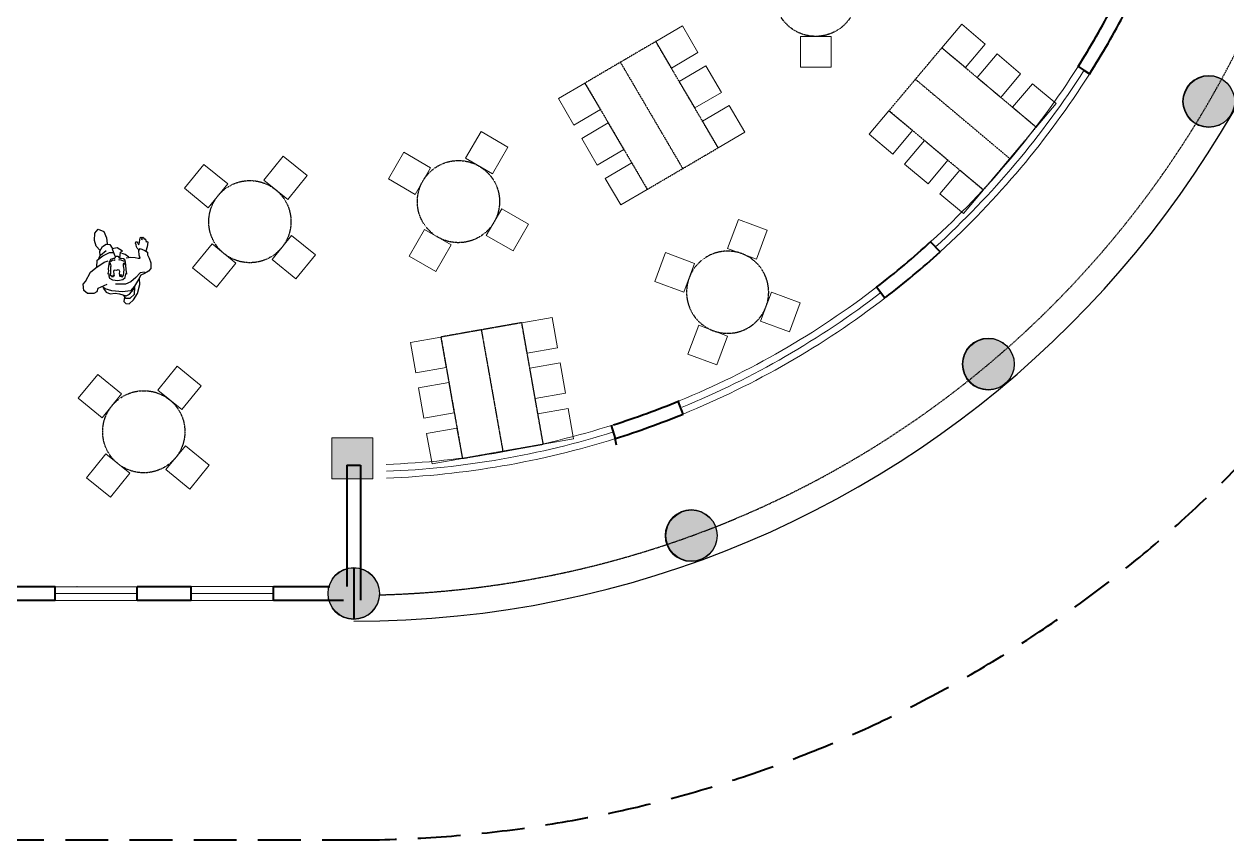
# Model space of a CAD drawing. Header units: inches. Extents: x 150067 to 167379, y -92057 to -49035.
# Drawn here: x 164129 to 165886, y -53992 to -52800 of the extents above; entities that cross this region are included whole.
import ezdxf

# ---------------------------------------------------------------- set-up
doc = ezdxf.new("R2010")
doc.units = ezdxf.units.IN
doc.header["$LTSCALE"] = 0.1
doc.header["$MEASUREMENT"] = 0
doc.linetypes.add('CENTER2', pattern=[1.125, 0.75, -0.125, 0.125, -0.125])
doc.linetypes.add('HIDDEN', pattern=[0.375, 0.25, -0.125])
for name, color, linetype, lineweight in [('COR HA', 40, 'Continuous', 18), ('furniture', 30, 'Continuous', 15), ('Layer4', 10, 'Continuous', 25), ('thin ha', 253, 'Continuous', 5), ('wall', 6, 'Continuous', 40), ('win', 102, 'Continuous', 20)]:
    doc.layers.add(name, color=color, linetype=linetype, lineweight=lineweight)
doc.layers.add('S_USS_RBM', color=7, linetype='HIDDEN')
doc.layers.add('STEEL', color=1, linetype='Continuous')

# ---------------------------------------------------------------- blocks, each defined once
blk = doc.blocks.new('y54y')
at = {"layer": 'COR HA', "linetype": 'Continuous', "lineweight": 20, "ltscale": 0.1}
blk.add_hatch(color=1, dxfattribs=at).paths.add_polyline_path([(-4795.471, -1150.953), (-4796.071, -1150.953), (-4796.071, -1151.553), (-4795.471, -1151.553)])
at = {"layer": 'COR HA', "color": 1, "linetype": 'Continuous', "lineweight": 20, "ltscale": 0.1}
for p, q in [((-4796.071, -1150.953), (-4795.471, -1150.953)), ((-4796.071, -1151.553), (-4796.071, -1150.953)), ((-4795.471, -1150.953), (-4795.471, -1151.553)), ((-4795.471, -1151.553), (-4796.071, -1151.553))]:
    blk.add_line(p, q, dxfattribs=at)
blk = doc.blocks.new('ytj')
at = {"layer": 'thin ha', "color": 1, "linetype": 'Continuous', "lineweight": 50, "rotation": 89.99999999985319}
blk.add_blockref('y54y', (-5957.693, 3632.302, 0), dxfattribs=at)
blk = doc.blocks.new('4s')
at = {"layer": 'furniture', "extrusion": (8.4143e-06, -1.4286e-05, 1), "elevation": 2.5}
for points in [[(244725.3, -28144.6), (244764, -28121.7), (244741.2, -28083), (244702.4, -28105.8)], [(244838.2, -28173.8), (244877, -28151), (244854.1, -28112.2), (244815.4, -28135)], [(244734.8, -28234.7), (244696, -28257.5), (244673.2, -28218.8), (244712, -28195.9)]]:
    blk.add_lwpolyline(points, close=True, dxfattribs=at)
at = {"layer": 'furniture', "extrusion": (-8.4143e-06, 1.4286e-05, 1), "elevation": -2.5}
blk.add_lwpolyline([(244786.2, -28248), (244824.9, -28225.1), (244847.8, -28263.9), (244809, -28286.7)], close=True, dxfattribs=at)
at = {"layer": 'STEEL', "linetype": 'CENTER2', "ltscale": 0.1}
blk.add_circle((244775.1, -28184.9), 60, dxfattribs=at)
blk = doc.blocks.new('R93')
at = {"color": 0, "linetype": 'ByBlock'}
for p, q in [((-386, 935), (-340, 986)), ((-383, 843), (-386, 935)), ((-340, 986), (-246, 996)), ((-246, 996), (-209, 962)), ((-209, 962), (-72, 889)), ((-72, 889), (-8, 810)), ((-359, 800), (-383, 843)), ((-304, 703), (-365, 660)), ((-313, 782), (-359, 800)), ((-316, 675), (-292, 709)), ((-252, 654), (-313, 782)), ((-8, 810), (75, 691)), ((-2, 797), (102, 791)), ((102, 791), (166, 709)), ((133, 767), (175, 743)), ((166, 749), (233, 755)), ((166, 709), (215, 614)), ((175, 743), (246, 660)), ((233, 755), (300, 715)), ((242, 749), (307, 807)), ((300, 715), (337, 663)), ((307, 807), (392, 831)), ((392, 831), (496, 828)), ((496, 828), (554, 776)), ((554, 776), (523, 694)), ((-365, 660), (-389, 602)), ((-389, 602), (-380, 529)), ((-380, 529), (-389, 465)), ((-362, 425), (-343, 581)), ((-343, 581), (-316, 675)), ((-187, 571), (-195, 493)), ((-161, 612), (-187, 571)), ((-128, 623), (-161, 612)), ((-151, 571), (-119, 582)), ((-117, 559), (-151, 571)), ((-133, 592), (-122, 599)), ((-119, 582), (-133, 592)), ((-133, 546), (-117, 559)), ((-104, 550), (-133, 546)), ((-93, 621), (-128, 623)), ((-122, 599), (-93, 594)), ((-61, 556), (-104, 550)), ((-93, 639), (-103, 631)), ((-103, 631), (-93, 621)), ((-53, 629), (-93, 639)), ((-93, 594), (-62, 593)), ((-62, 593), (-33, 595)), ((-46, 548), (-61, 556)), ((-29, 631), (-53, 629)), ((-49, 512), (-41, 533)), ((-41, 533), (-46, 548)), ((-33, 595), (4, 595)), ((18, 625), (-29, 631)), ((4, 595), (21, 589)), ((41, 621), (18, 625)), ((21, 589), (41, 591)), ((51, 616), (28, 619)), ((71, 618), (41, 621)), ((41, 591), (57, 599)), ((61, 607), (51, 616)), ((57, 599), (61, 607)), ((112, 596), (71, 618)), ((75, 691), (93, 633)), ((83, 598), (98, 580)), ((98, 580), (107, 560)), ((107, 560), (103, 543)), ((103, 543), (111, 528)), ((121, 570), (112, 596)), ((127, 552), (121, 570)), ((127, 540), (127, 552)), ((134, 537), (127, 540)), ((145, 529), (134, 537)), ((155, 518), (145, 529)), ((175, 541), (154, 532)), ((267, 575), (175, 541)), ((215, 614), (215, 566)), ((285, 499), (267, 575)), ((331, 608), (276, 572)), ((337, 663), (331, 608)), ((429, 657), (343, 645)), ((523, 694), (429, 657)), ((-530, 374), (-536, 325)), ((-499, 404), (-530, 374)), ((-438, 395), (-499, 404)), ((-414, 410), (-450, 377)), ((-450, 377), (-450, 310)), ((-389, 465), (-417, 371)), ((-417, 371), (-392, 322)), ((-343, 307), (-362, 425)), ((-249, 377), (-246, 523)), ((-212, 303), (-249, 377)), ((-195, 493), (-182, 416)), ((-182, 416), (-152, 383)), ((-152, 383), (-93, 375)), ((-148, 432), (-109, 444)), ((-129, 422), (-148, 432)), ((-142, 455), (-92, 468)), ((-109, 444), (-142, 455)), ((-115, 413), (-129, 422)), ((-76, 407), (-115, 413)), ((-93, 375), (-103, 366)), ((-103, 366), (-97, 358)), ((-97, 358), (-35, 371)), ((-92, 468), (-63, 463)), ((-34, 405), (-76, 407)), ((-63, 463), (-41, 472)), ((-37, 489), (-49, 512)), ((-41, 472), (-37, 489)), ((-35, 371), (32, 373)), ((-4, 408), (-34, 405)), ((20, 413), (-4, 408)), ((41, 415), (20, 413)), ((32, 373), (74, 381)), ((35, 379), (51, 389)), ((53, 409), (41, 415)), ((51, 389), (59, 400)), ((59, 400), (53, 409)), ((74, 381), (109, 391)), ((93, 409), (83, 404)), ((103, 436), (93, 409)), ((113, 455), (103, 436)), ((112, 482), (107, 471)), ((107, 471), (113, 455)), ((109, 391), (121, 410)), ((121, 410), (128, 440)), ((126, 465), (136, 470)), ((128, 440), (126, 465)), ((133, 462), (218, 450)), ((136, 470), (149, 477)), ((136, 371), (148, 300)), ((149, 477), (156, 486)), ((188, 386), (151, 331)), ((156, 503), (155, 518)), ((156, 486), (156, 503)), ((206, 438), (188, 386)), ((218, 450), (236, 422)), ((236, 422), (285, 499)), ((-536, 325), (-478, 264)), ((-478, 264), (-386, 203)), ((-450, 310), (-392, 249)), ((-392, 322), (-325, 261)), ((-392, 249), (-298, 242)), ((-386, 203), (-252, 172)), ((-276, 246), (-343, 307)), ((-325, 261), (-246, 227)), ((-179, 191), (-276, 246)), ((-151, 230), (-212, 303)), ((-115, 154), (-179, 191)), ((-84, 163), (-151, 230)), ((133, 194), (130, 166)), ((130, 166), (178, 178)), ((142, 239), (133, 194)), ((148, 300), (142, 239)), ((178, 178), (242, 185)), ((242, 185), (273, 163)), ((253, 182), (278, 209)), ((278, 209), (299, 217)), ((299, 217), (328, 223)), ((328, 223), (353, 233)), ((349, 199), (333, 188)), ((333, 188), (334, 177)), ((334, 177), (367, 175)), ((370, 214), (349, 199)), ((353, 233), (368, 229)), ((368, 229), (370, 214)), ((-252, 172), (-166, 175)), ((-90, 102), (-115, 154)), ((-57, 41), (-90, 102)), ((-72, 102), (-84, 163)), ((-20, 8), (-57, 41)), ((62, 11), (-20, 8)), ((130, 35), (62, 11)), ((181, 57), (130, 35)), ((221, 57), (181, 57)), ((246, 99), (221, 57)), ((298, 61), (232, 82)), ((273, 163), (246, 99)), ((365, 53), (298, 61)), ((407, 88), (364, 79)), ((364, 79), (377, 68)), ((377, 59), (365, 53)), ((367, 175), (428, 167)), ((377, 68), (377, 59)), ((436, 147), (402, 138)), ((402, 138), (435, 133)), ((413, 94), (407, 88)), ((434, 115), (408, 107)), ((408, 107), (413, 94)), ((428, 167), (440, 157)), ((440, 121), (434, 115)), ((435, 133), (440, 121)), ((440, 157), (436, 147))]:
    blk.add_line(p, q, dxfattribs=at)

msp = doc.modelspace()

# ---------------------------------------------------------------- hatches: boundary and pattern name
at = {"layer": 'Layer4', "linetype": 'Continuous', "ltscale": 0.1}
h = msp.add_hatch(color=7, dxfattribs=at)
edge = h.paths.add_edge_path()
edge.add_arc((165859.76, -52913.14), 37.5, 0, 360)
h = msp.add_hatch(color=7, dxfattribs=at)
edge = h.paths.add_edge_path()
edge.add_arc((165537.74, -53296.91), 37.5, 0, 360)
h = msp.add_hatch(color=7, dxfattribs=at)
edge = h.paths.add_edge_path()
edge.add_arc((165103.89, -53547.4), 37.5, 0, 360)
h = msp.add_hatch(color=7, dxfattribs=at)
edge = h.paths.add_edge_path()
edge.add_arc((164610.52, -53631.89), 37.5, 0, 360)
h = msp.add_hatch(color=7, dxfattribs=at)
edge = h.paths.add_edge_path()
edge.add_arc((164610.52, -53631.89), 37.5, 0, 360)
at = {"layer": 'thin ha', "linetype": 'Continuous', "lineweight": 20, "ltscale": 0.1}
h = msp.add_hatch(color=2, dxfattribs=at)
edge = h.paths.add_edge_path()
edge.add_arc((165859.26, -52913.14), 38, 0, 360)
h = msp.add_hatch(color=2, dxfattribs=at)
edge = h.paths.add_edge_path()
edge.add_arc((165537.24, -53296.91), 38, 0, 360)
h = msp.add_hatch(color=2, dxfattribs=at)
edge = h.paths.add_edge_path()
edge.add_arc((165103.39, -53547.4), 38, 0, 360)
h = msp.add_hatch(color=2, dxfattribs=at)
edge = h.paths.add_edge_path()
edge.add_arc((164610.52, -53631.94), 38, 0, 360)

# ---------------------------------------------------------------- linework, layer by layer
at = {"layer": 'furniture', "extrusion": (-6.31458e-06, 2.32502e-05, 1), "elevation": 23678.61}
msp.add_lwpolyline([(165051.91, -52826.19), (165074.67, -52865.01), (165113.49, -52842.24), (165090.72, -52803.42)], close=True, dxfattribs=at)
at = {"layer": 'furniture', "extrusion": (-1.37356e-05, 1.97934e-05, 1), "elevation": 23677.55}
msp.add_lwpolyline([(165469.89, -52835.33), (165504.34, -52864.28), (165533.3, -52829.84), (165498.85, -52800.88)], close=True, dxfattribs=at)
at = {"layer": 'furniture', "extrusion": (-1.36122e-16, 1.65798e-05, 1), "elevation": 23679.99}
msp.add_lwpolyline([(165262.9, -52818.58), (165307.9, -52818.58), (165307.9, -52863.58), (165262.9, -52863.58)], close=True, dxfattribs=at)
at = {"layer": 'furniture', "extrusion": (2.18617e-05, -1.01249e-05, 1), "elevation": 23685.02}
for points in [[(165555.17, -52907.01), (165520.72, -52878.05), (165549.68, -52843.6), (165584.13, -52872.56)], [(165606.85, -52950.43), (165572.4, -52921.48), (165601.35, -52887.03), (165635.8, -52915.99)]]:
    msp.add_lwpolyline(points, close=True, dxfattribs=at)
at = {"layer": 'furniture', "extrusion": (1.72091e-05, -1.6861e-05, 1), "elevation": 23684.61}
for points in [[(165108.26, -52922.28), (165085.5, -52883.46), (165124.31, -52860.7), (165147.08, -52899.52)], [(165142.41, -52980.51), (165119.64, -52941.69), (165158.46, -52918.93), (165181.22, -52957.74)]]:
    msp.add_lwpolyline(points, close=True, dxfattribs=at)
at = {"layer": 'furniture', "extrusion": (-1.72093e-05, 1.68609e-05, 1), "elevation": 23677.15}
msp.add_lwpolyline([(164948.65, -52886.74), (164971.42, -52925.56), (164932.6, -52948.33), (164909.83, -52909.51)], close=True, dxfattribs=at)
at = {"layer": 'furniture', "extrusion": (-2.18618e-05, 1.01247e-05, 1), "elevation": 23676.71}
msp.add_lwpolyline([(165392.88, -52926.97), (165427.33, -52955.92), (165398.38, -52990.37), (165363.93, -52961.42)], close=True, dxfattribs=at)
at = {"layer": 'furniture', "extrusion": (6.31481e-06, -2.32502e-05, 1), "elevation": 23683.15}
for points in [[(165005.01, -52982.84), (164982.24, -52944.02), (164943.42, -52966.78), (164966.19, -53005.6)], [(165039.15, -53041.06), (165016.39, -53002.25), (164977.57, -53025.01), (165000.34, -53063.83)]]:
    msp.add_lwpolyline(points, close=True, dxfattribs=at)
at = {"layer": 'furniture', "extrusion": (1.43585e-05, -8.28991e-06, 1), "elevation": 23683.67}
for points in [[(164812.66, -53018.59), (164835.16, -52979.62), (164796.19, -52957.12), (164773.69, -52996.09)], [(164722.46, -53009.81), (164699.96, -53048.78), (164660.99, -53026.28), (164683.49, -52987.31)], [(164752.66, -53122.51), (164730.16, -53161.48), (164691.19, -53138.98), (164713.69, -53100.01)]]:
    msp.add_lwpolyline(points, close=True, dxfattribs=at)
at = {"layer": 'furniture', "extrusion": (1.37358e-05, -1.97933e-05, 1), "elevation": 23684.19}
for points in [[(165478.16, -52998.64), (165443.71, -52969.69), (165414.76, -53004.14), (165449.21, -53033.09)], [(165529.83, -53042.07), (165495.38, -53013.12), (165466.43, -53047.57), (165500.88, -53076.52)]]:
    msp.add_lwpolyline(points, close=True, dxfattribs=at)
at = {"layer": 'furniture', "extrusion": (-1.43585e-05, 8.28991e-06, 1), "elevation": 23678.06}
msp.add_lwpolyline([(164827.06, -53070.21), (164804.56, -53109.18), (164843.53, -53131.68), (164866.03, -53092.71)], close=True, dxfattribs=at)
at = {"layer": 'furniture', "extrusion": (2.16265e-06, 2.39952e-05, 1), "elevation": 23679.94}
msp.add_lwpolyline([(164855.94, -53236.97), (164863.79, -53281.28), (164908.1, -53273.43), (164900.25, -53229.12)], close=True, dxfattribs=at)
at = {"layer": 'furniture', "extrusion": (-1.02738e-05, 2.17921e-05, 1), "elevation": 23678.01}
msp.add_lwpolyline([(164738.08, -53257.85), (164745.93, -53302.16), (164701.62, -53310.01), (164693.77, -53265.7)], close=True, dxfattribs=at)
at = {"layer": 'furniture', "extrusion": (1.02736e-05, -2.17922e-05, 1), "elevation": 23683.72}
for points in [[(164875.37, -53346.66), (164867.52, -53302.35), (164911.83, -53294.5), (164919.68, -53338.81)], [(164887.15, -53413.12), (164879.3, -53368.81), (164923.61, -53360.96), (164931.46, -53405.27)]]:
    msp.add_lwpolyline(points, close=True, dxfattribs=at)
at = {"layer": 'furniture', "extrusion": (-2.16241e-06, -2.39952e-05, 1), "elevation": 23681.79}
for points in [[(164757.51, -53367.54), (164749.66, -53323.23), (164705.35, -53331.08), (164713.2, -53375.39)], [(164769.28, -53434), (164761.43, -53389.69), (164717.12, -53397.54), (164724.97, -53441.85)]]:
    msp.add_lwpolyline(points, close=True, dxfattribs=at)
at = {"layer": 'Layer4', "color": 7, "linetype": 'Continuous', "ltscale": 0.1}
for centre in [(165859.76, -52913.14, 23680.86), (165537.74, -53296.91, 23680.86), (165103.89, -53547.4, 23680.86), (164610.52, -53631.89, 23680.86), (164610.52, -53631.89, 23680.86)]:
    msp.add_circle(centre, 37.5, dxfattribs=at)
at = {"layer": 'Layer4', "color": 1, "linetype": 'HIDDEN', "ltscale": 35}
msp.add_arc((164610.52, -52191.89, 23680.86), 1442.5, 271.48751, 90, dxfattribs=at)
at = {"layer": 'S_USS_RBM', "linetype": 'Continuous'}
msp.add_arc((164610.52, -52191.89, 23680.48), 1480.5, 270.00004, 89.99996, dxfattribs=at)
at = {"layer": 'STEEL', "linetype": 'CENTER2', "ltscale": 0.1}
for p, q in [((165000, -52855.99, 23680.88), (165091.06, -53011.26, 23680.88)), ((165430.97, -52880.8, 23680.87), (165568.76, -52996.61, 23680.86)), ((164796.91, -53246.87, 23680.87), (164828.31, -53424.11, 23680.86))]:
    msp.add_line(p, q, dxfattribs=at)
at = {"layer": 'STEEL', "linetype": 'CENTER2', "ltscale": 0.1, "extrusion": (1.55993e-05, -1.78051e-05, 1), "elevation": 23684.4}
msp.add_lwpolyline([(165038.93, -53041.19), (165142.45, -52980.49), (165051.39, -52825.22), (164947.87, -52885.92)], close=True, dxfattribs=at)
at = {"layer": 'STEEL', "linetype": 'CENTER2', "ltscale": 0.1, "extrusion": (1.49365e-05, -1.83647e-05, 1), "elevation": 23684.31}
msp.add_lwpolyline([(165607.01, -52950.24), (165529.8, -53042.1), (165392.01, -52926.29), (165469.22, -52834.43)], close=True, dxfattribs=at)
at = {"layer": 'STEEL', "linetype": 'CENTER2', "ltscale": 0.1, "extrusion": (8.436e-06, -2.21178e-05, 1), "elevation": 23683.44}
msp.add_lwpolyline([(164769.03, -53434.05), (164887.19, -53413.12), (164855.79, -53235.88), (164737.63, -53256.81)], close=True, dxfattribs=at)
at = {"layer": 'STEEL', "linetype": 'CENTER2', "ltscale": 0.1}
for centre in [(165285.4, -52758.18, 23680.86), (164763.51, -53059.5, 23680.86)]:
    msp.add_circle(centre, 60, dxfattribs=at)
at = {"layer": 'thin ha', "color": 2, "linetype": 'Continuous', "lineweight": 20, "ltscale": 0.1}
for centre in [(165859.26, -52913.14, 23680.86), (165537.24, -53296.91, 23680.86), (165103.39, -53547.4, 23680.86), (164610.52, -53631.94, 23680.86)]:
    msp.add_circle(centre, 38, dxfattribs=at)
at = {"layer": 'wall', "linetype": 'Continuous', "ltscale": 0.1}
for p, q in [((165685.35, -52872.87, 23680.86), (165668.65, -52861.58, 23680.82)), ((165676.91, -52867.53, 23686.53), (165685.35, -52872.87, 23680.86)), ((165467.06, -53132.8, 23680.86), (165453.04, -53118.32, 23680.82)), ((165386.28, -53200.44, 23680.87), (165374.2, -53184.5, 23680.86)), ((165091.51, -53369.86, 23680.88), (165084.24, -53351.08, 23686.59)), ((164992.69, -53405.67, 23680.86), (164987.17, -53386.3, 23680.86)), ((164994.36, -53415.39, 23686.53), (164992.65, -53405.54, 23680.86)), ((164600.52, -53444.35, 23680.86), (164600.52, -53621.89, 23680.86)), ((164600.52, -53444.35, 23680.86), (164620.52, -53444.35, 23680.86)), ((164620.52, -53444.35, 23680.86), (164620.52, -53641.89, 23680.86)), ((164610.52, -53594.39, 23680.86), (164610.52, -53669.39, 23680.86)), ((164610.52, -53594.39, 23680.86), (164610.52, -53669.39, 23680.86)), ((164020.52, -53621.77, 23680.71), (164174.52, -53621.87, 23680.71)), ((164174.31, -53641.91, 23680.78), (164174.31, -53621.91, 23680.78)), ((164294.27, -53621.91, 23690.67), (164373.27, -53621.91, 23690.67)), ((164294.27, -53641.98, 23680.86), (164294.27, -53621.98, 23680.86)), ((164294.27, -53641.98, 23690.75), (164294.27, -53621.98, 23690.75)), ((164373.27, -53641.91, 23680.86), (164373.27, -53621.91, 23680.86)), ((164493.27, -53621.85, 23680.78), (164575.48, -53621.85, 23680.78)), ((164493.27, -53641.91, 23680.86), (164493.27, -53621.85, 23680.86)), ((164095.52, -53641.82, 23680.71), (164174.31, -53641.87, 23680.71)), ((164294.27, -53641.87, 23679.77), (164373.27, -53641.82, 23664.98)), ((164493.27, -53641.85, 23680.78), (164595.48, -53641.85, 23680.78))]:
    msp.add_line(p, q, dxfattribs=at)
at = {"layer": 'wall', "color": 252, "linetype": 'HIDDEN', "ltscale": 2500}
msp.add_line((164095.61, -53991.89, 23680.86), (164610.61, -53991.89, 23680.86), dxfattribs=at)
msp.add_arc((164610.61, -52190.64, 23680.86), 1801.25, 270, 90.33679, dxfattribs=at)
at = {"layer": 'wall', "linetype": 'Continuous', "ltscale": 0.1}
for centre, radius, start, end in [((164610.47, -52191.79, 23680.86), 1252.5, 327.64891, 332.33967), ((164610.47, -52191.79, 23680.86), 1272.5, 327.62207, 332.33946), ((164623.46, -52207.3, 23680.86), 1232.29, 307.53334, 312.38441), ((164610.84, -52192.23, 23680.86), 1271.92, 307.61416, 312.31243), ((164610.47, -52191.79, 23680.86), 1252.5, 287.64493, 292.31364), ((164610.74, -52192.54, 23680.84), 1271.7, 287.47674, 292.21296), ((164610.52, -52191.89, 23680.86), 1272.5, 269.54617, 269.54973)]:
    msp.add_arc(centre, radius, start, end, dxfattribs=at)
at = {"layer": 'win'}
for p, q in [((164174.27, -53621.98, 23690.75), (164294.27, -53621.98, 23690.75)), ((164174.27, -53631.98, 23680.86), (164294.27, -53631.98, 23680.86)), ((164174.31, -53621.91, 23680.78), (164174.74, -53621.91, 23680.78)), ((164206.2, -53621.92, 23670.98), (164206.64, -53621.92, 23670.98)), ((164373.27, -53621.85, 23680.78), (164493.27, -53621.85, 23680.78)), ((164373.27, -53631.91, 23680.78), (164493.27, -53631.91, 23680.78)), ((164174.27, -53641.98, 23690.75), (164294.27, -53641.98, 23690.75)), ((164174.31, -53641.91, 23680.78), (164174.74, -53641.91, 23680.78)), ((164206.2, -53641.92, 23670.98), (164206.64, -53641.92, 23670.98)), ((164373.27, -53641.91, 23690.67), (164493.27, -53641.91, 23690.67))]:
    msp.add_line(p, q, dxfattribs=at)
at = {"layer": 'win', "color": 34}
for centre, radius, start, end in [((164610.47, -52191.79, 23680.86), 1252.5, 312.34524, 327.64891), ((164603.56, -52184.66, 23680.88), 1272.5, 312.31136, 327.53013), ((164610.47, -52191.79, 23680.86), 1272.5, 312.31136, 327.62207), ((164610.47, -52191.79, 23680.86), 1252.5, 292.31364, 307.59907), ((164604.6, -52183.69, 23680.88), 1272.5, 292.43359, 307.5725), ((164610.41, -52191.69, 23680.82), 1272.61, 292.21207, 307.56539), ((164610.47, -52191.79, 23680.86), 1252.5, 272.16851, 287.64493), ((164610.47, -52191.79, 23680.86), 1262.5, 272.16851, 287.49079), ((164610.47, -52191.79, 23680.86), 1272.5, 272.16851, 287.47822)]:
    msp.add_arc(centre, radius, start, end, dxfattribs=at)

# ---------------------------------------------------------------- block references
at = {"xscale": 0.1, "yscale": 0.1, "zscale": 0.1, "rotation": 90}
msp.add_blockref('R93', (164315.1, -53155.3, 23680.86), dxfattribs=at)
at = {"layer": 'STEEL', "linetype": 'CENTER2', "rotation": 290.3960882959299}
for p in [(105570.64, 186163.01, 23680.86), (105415.68, 185856.11, 23680.86)]:
    msp.add_blockref('4s', p, dxfattribs=at)
at = {"layer": 'STEEL', "linetype": 'CENTER2', "xscale": -1, "rotation": 99.99415390920275}
msp.add_blockref('4s', (94919.28, 182977.47, 23680.86), dxfattribs=at)
at = {"layer": 'thin ha', "color": 2, "linetype": 'Continuous', "lineweight": 20, "xscale": 100, "yscale": 100, "zscale": 100}
msp.add_blockref('ytj', (645252.69, 62912.52, 23680.86), dxfattribs=at)

doc.saveas('drawing.dxf')
